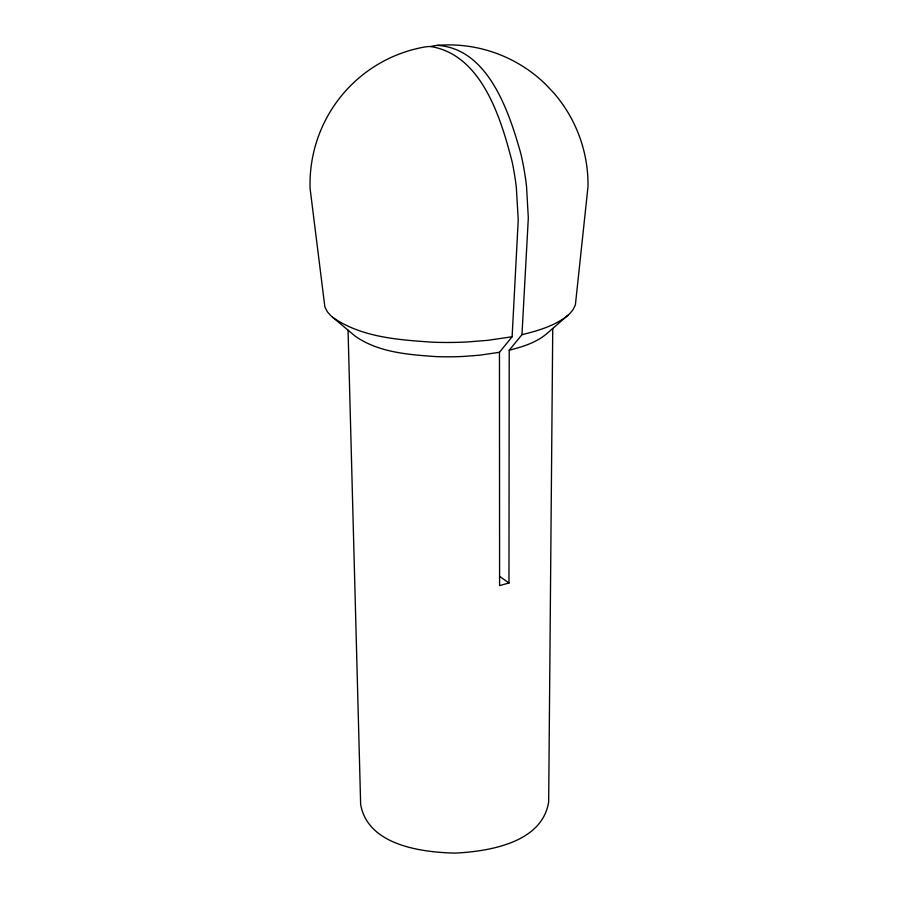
<?xml version="1.0" encoding="UTF-8"?>
<svg xmlns="http://www.w3.org/2000/svg" width="898" height="898" viewBox="0 0 898 898"><rect width="100%" height="100%" fill="white"/><g stroke="black" fill="none" stroke-linecap="round" stroke-linejoin="round"><path stroke-width="1.35" d="M499.456 352.297L499.591 585.586L508.964 583.015L509.222 350.22L521.962 334.685L528.316 218.057L526.531 186.369A284.677 284.677 0 0 0 520.829 153.614C509.211 112.385 488.534 48.593 437.427 45.36A33.002 33.002 0 0 0 430.95 46.539A32.979 32.979 0 0 0 424.44 47.044A138.449 138.449 0 0 0 364.566 73.412A138.719 138.719 0 0 0 351.129 85.13A139.459 139.459 0 0 0 310.102 188.602L324.863 306.903L327.332 311.763L330.801 315.714L354.979 336.009C378.271 352.465 408.264 354.654 435.867 356.585A307.711 307.711 0 0 0 463.424 356.439L479.588 355.193L499.456 352.297L512.118 336.761L518.236 219.864L516.316 187.3A288.213 288.213 0 0 0 512.174 161.988C501.073 118.951 482.147 55.092 430.95 46.55M552.741 328.488L548.667 801.869C542.291 842.773 489.197 851.394 455.207 853.1C421.274 852.37 367.776 845.231 360.648 804.428L348.054 330.228M509.222 350.22C522.12 346.92 535.466 342.957 545.939 334.382L569.658 313.739L573.025 309.731L575.394 304.849L587.999 186.683A140.009 140.009 0 0 0 553.853 93.022L545.311 84.008A139.313 139.313 0 0 0 494.551 52.69L491.576 51.691A138.449 138.449 0 0 0 437.461 45.36M567.951 315.299C554.829 325.963 538.093 330.689 521.962 334.685M512.118 336.761L487.491 340.364L467.364 341.958A388.666 388.666 0 0 1 432.959 342.217C398.757 339.871 361.512 337.502 332.529 317.263M499.58 576.348L508.964 583.015"/></g></svg>
